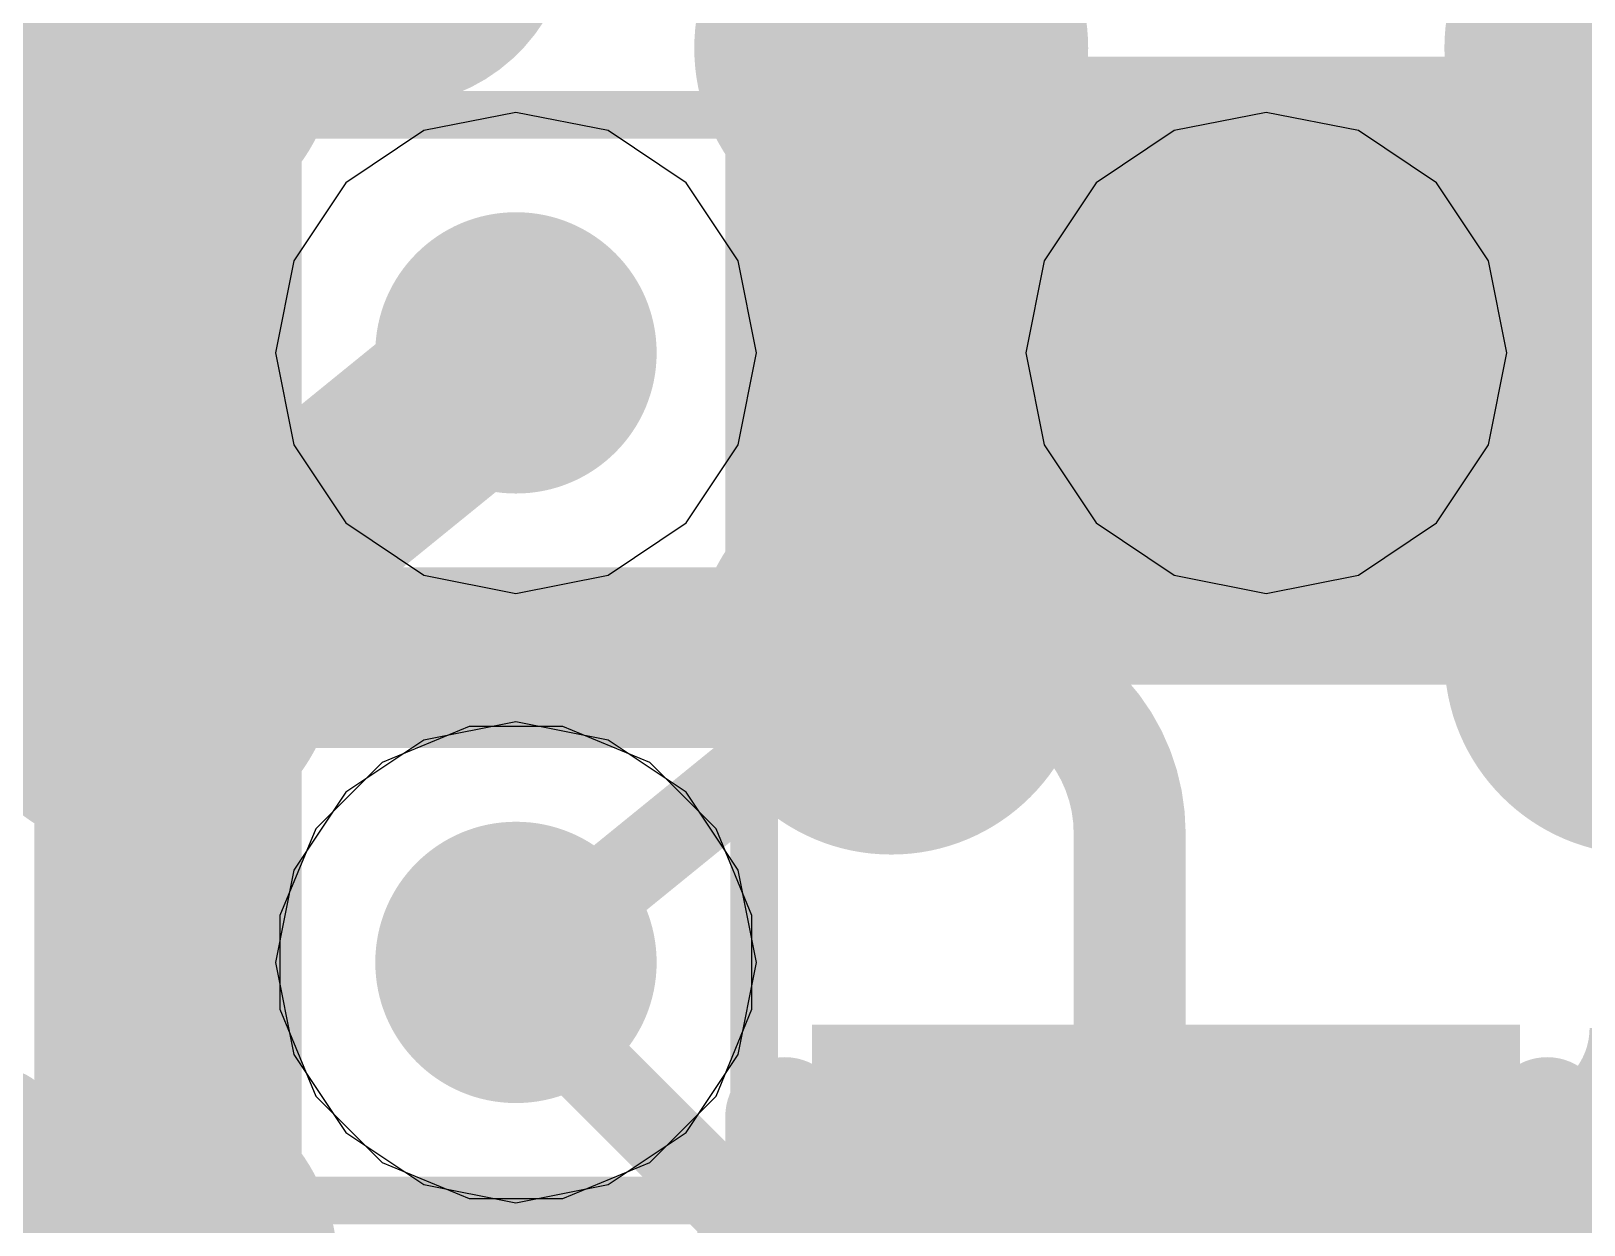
# Model space of a CAD drawing. Header units: inches. Extents: x -6 to 284, y -12 to 154.
# Drawn here: x 75.685 to 77.34, y 13.003 to 14.276 of the extents above; entities that cross this region are included whole.
import ezdxf

# ---------------------------------------------------------------- set-up
doc = ezdxf.new("R2010")
doc.units = ezdxf.units.IN
for name, color, linetype in [('Board Outline', 216, 'Continuous'), ('Bottom Layer', 5, 'Continuous'), ('Bottom Overlay', 54, 'Continuous'), ('Bottom Paste', 16, 'Continuous'), ('Bottom Solder', 6, 'Continuous'), ('Drill Drawing', 1, 'Continuous'), ('GND-1', 16, 'Continuous'), ('GND-2', 90, 'Continuous'), ('GND-3', 216, 'Continuous'), ('GND-4', 54, 'Continuous'), ('PWR-1', 156, 'Continuous'), ('PWR-2', 130, 'Continuous'), ('Signal L1', 76, 'Continuous'), ('Signal L2', 6, 'Continuous'), ('Top Layer', 1, 'Continuous'), ('Top Paste', 8, 'Continuous'), ('Top Solder', 216, 'Continuous'), ('Via Holes', 16, 'Continuous')]:
    doc.layers.add(name, color=color, linetype=linetype)

# ---------------------------------------------------------------- blocks, each defined once
blk = doc.blocks.new('200_WFBGA__10_15__127')
at = {"layer": 'Top Layer'}
h = blk.add_hatch(color=1, dxfattribs=at)
edge = h.paths.add_edge_path()
edge.add_arc((2, 5.525), 0.16, 0, 360)
h = blk.add_hatch(color=1, dxfattribs=at)
edge = h.paths.add_edge_path()
edge.add_arc((2.8001, 5.525), 0.16, 0, 360)
h = blk.add_hatch(color=1, dxfattribs=at)
edge = h.paths.add_edge_path()
edge.add_arc((3.5999, 5.525), 0.16, 0, 360)
h = blk.add_hatch(color=1, dxfattribs=at)
edge = h.paths.add_edge_path()
edge.add_arc((2, 4.875), 0.16, 0, 360)
h = blk.add_hatch(color=1, dxfattribs=at)
edge = h.paths.add_edge_path()
edge.add_arc((2.8001, 4.875), 0.16, 0, 360)
h = blk.add_hatch(color=1, dxfattribs=at)
edge = h.paths.add_edge_path()
edge.add_arc((3.5999, 4.875), 0.16, 0, 360)
h = blk.add_hatch(color=1, dxfattribs=at)
edge = h.paths.add_edge_path()
edge.add_arc((2, 4.225), 0.16, 0, 360)
h = blk.add_hatch(color=1, dxfattribs=at)
edge = h.paths.add_edge_path()
edge.add_arc((2.8001, 4.225), 0.16, 0, 360)
h = blk.add_hatch(color=1, dxfattribs=at)
edge = h.paths.add_edge_path()
edge.add_arc((3.5999, 4.225), 0.16, 0, 360)
at = {"layer": 'Top Paste'}
h = blk.add_hatch(color=8, dxfattribs=at)
edge = h.paths.add_edge_path()
edge.add_arc((2, 5.525), 0.16, 0, 360)
h = blk.add_hatch(color=8, dxfattribs=at)
edge = h.paths.add_edge_path()
edge.add_arc((2.8001, 5.525), 0.16, 0, 360)
h = blk.add_hatch(color=8, dxfattribs=at)
edge = h.paths.add_edge_path()
edge.add_arc((3.5999, 5.525), 0.16, 0, 360)
h = blk.add_hatch(color=8, dxfattribs=at)
edge = h.paths.add_edge_path()
edge.add_arc((2, 4.875), 0.16, 0, 360)
h = blk.add_hatch(color=8, dxfattribs=at)
edge = h.paths.add_edge_path()
edge.add_arc((2.8001, 4.875), 0.16, 0, 360)
h = blk.add_hatch(color=8, dxfattribs=at)
edge = h.paths.add_edge_path()
edge.add_arc((3.5999, 4.875), 0.16, 0, 360)
h = blk.add_hatch(color=8, dxfattribs=at)
edge = h.paths.add_edge_path()
edge.add_arc((2, 4.225), 0.16, 0, 360)
h = blk.add_hatch(color=8, dxfattribs=at)
edge = h.paths.add_edge_path()
edge.add_arc((2.8001, 4.225), 0.16, 0, 360)
h = blk.add_hatch(color=8, dxfattribs=at)
edge = h.paths.add_edge_path()
edge.add_arc((3.5999, 4.225), 0.16, 0, 360)
at = {"layer": 'Top Solder'}
h = blk.add_hatch(color=216, dxfattribs=at)
edge = h.paths.add_edge_path()
edge.add_arc((2, 5.525), 0.21, 0, 360)
h = blk.add_hatch(color=216, dxfattribs=at)
edge = h.paths.add_edge_path()
edge.add_arc((2.8001, 5.525), 0.21, 0, 360)
h = blk.add_hatch(color=216, dxfattribs=at)
edge = h.paths.add_edge_path()
edge.add_arc((3.5999, 5.525), 0.21, 0, 360)
h = blk.add_hatch(color=216, dxfattribs=at)
edge = h.paths.add_edge_path()
edge.add_arc((2, 4.875), 0.21, 0, 360)
h = blk.add_hatch(color=216, dxfattribs=at)
edge = h.paths.add_edge_path()
edge.add_arc((2.8001, 4.875), 0.21, 0, 360)
h = blk.add_hatch(color=216, dxfattribs=at)
edge = h.paths.add_edge_path()
edge.add_arc((3.5999, 4.875), 0.21, 0, 360)
h = blk.add_hatch(color=216, dxfattribs=at)
edge = h.paths.add_edge_path()
edge.add_arc((2, 4.225), 0.21, 0, 360)
h = blk.add_hatch(color=216, dxfattribs=at)
edge = h.paths.add_edge_path()
edge.add_arc((2.8001, 4.225), 0.21, 0, 360)
h = blk.add_hatch(color=216, dxfattribs=at)
edge = h.paths.add_edge_path()
edge.add_arc((3.5999, 4.225), 0.21, 0, 360)
blk = doc.blocks.new('C___0402_B_275')
at = {"layer": 'Bottom Overlay'}
for points in [[(-0.7874, 0.4064, 0.127, 0.127, 0), (-0.7874, -0.4064, 0.127, 0.127, 0)], [(-0.2794, 0.4064, 0.127, 0.127, 0), (-0.7874, 0.4064, 0.127, 0.127, 0)]]:
    blk.add_lwpolyline(points, format="xyseb", dxfattribs=at)
blk.add_lwpolyline([(-0.8191, 0.4064, 0.0635, 0.0635, 1), (-0.7556, 0.4064, 0.0635, 0.0635, 1)], format="xyseb", close=True, dxfattribs=at)
blk.add_lwpolyline([(-0.8191, 0.4064, 0.0635, 0.0635, 1), (-0.7556, 0.4064, 0.0635, 0.0635, 1)], format="xyseb", close=True, dxfattribs=at)
blk = doc.blocks.new('C___0402_B_276')
at = {"layer": 'Bottom Layer'}
for points in [[(-0.2413, 0.3175), (-0.2413, -0.3175), (-0.6985, -0.3175), (-0.6985, 0.3175)], [(0.6985, 0.3175), (0.6985, -0.3175), (0.2413, -0.3175), (0.2413, 0.3175)]]:
    blk.add_hatch(color=5, dxfattribs=at).paths.add_polyline_path(points)
at = {"layer": 'Bottom Paste'}
for points in [[(-0.2413, 0.3175), (-0.2413, -0.3175), (-0.6985, -0.3175), (-0.6985, 0.3175)], [(0.6985, 0.3175), (0.6985, -0.3175), (0.2413, -0.3175), (0.2413, 0.3175)]]:
    blk.add_hatch(color=16, dxfattribs=at).paths.add_polyline_path(points)
at = {"layer": 'Bottom Solder'}
for points in [[(-0.1813, 0.3775), (-0.1813, -0.3775), (-0.7585, -0.3775), (-0.7585, 0.3775)], [(0.7585, 0.3775), (0.7585, -0.3775), (0.1813, -0.3775), (0.1813, 0.3775)]]:
    blk.add_hatch(color=6, dxfattribs=at).paths.add_polyline_path(points)
at = {"layer": 'Bottom Overlay'}
for points in [[(-0.7874, -0.4064, 0.127, 0.127, 0), (-0.7874, 0.4064, 0.127, 0.127, 0)], [(-0.2794, 0.4064, 0.127, 0.127, 0), (-0.7874, 0.4064, 0.127, 0.127, 0)], [(0.7874, 0.4064, 0.127, 0.127, 0), (0.2794, 0.4064, 0.127, 0.127, 0)], [(0.7874, -0.4064, 0.127, 0.127, 0), (0.7874, 0.4064, 0.127, 0.127, 0)], [(-0.2794, -0.4064, 0.127, 0.127, 0), (-0.7874, -0.4064, 0.127, 0.127, 0)], [(0.7874, -0.4064, 0.127, 0.127, 0), (0.2794, -0.4064, 0.127, 0.127, 0)]]:
    blk.add_lwpolyline(points, format="xyseb", dxfattribs=at)
for points in [[(-0.8191, 0.4064, 0.0635, 0.0635, 1), (-0.7556, 0.4064, 0.0635, 0.0635, 1)], [(-0.8191, 0.4064, 0.0635, 0.0635, 1), (-0.7556, 0.4064, 0.0635, 0.0635, 1)], [(-0.3111, 0.4064, 0.0635, 0.0635, 1), (-0.2477, 0.4064, 0.0635, 0.0635, 1)], [(0.2477, 0.4064, 0.0635, 0.0635, 1), (0.3111, 0.4064, 0.0635, 0.0635, 1)], [(0.7556, 0.4064, 0.0635, 0.0635, 1), (0.8191, 0.4064, 0.0635, 0.0635, 1)], [(0.7556, 0.4064, 0.0635, 0.0635, 1), (0.8191, 0.4064, 0.0635, 0.0635, 1)], [(-0.8191, -0.4064, 0.0635, 0.0635, 1), (-0.7556, -0.4064, 0.0635, 0.0635, 1)], [(-0.8191, -0.4064, 0.0635, 0.0635, 1), (-0.7556, -0.4064, 0.0635, 0.0635, 1)], [(-0.3111, -0.4064, 0.0635, 0.0635, 1), (-0.2477, -0.4064, 0.0635, 0.0635, 1)], [(0.2477, -0.4064, 0.0635, 0.0635, 1), (0.3111, -0.4064, 0.0635, 0.0635, 1)], [(0.7556, -0.4064, 0.0635, 0.0635, 1), (0.8191, -0.4064, 0.0635, 0.0635, 1)], [(0.7556, -0.4064, 0.0635, 0.0635, 1), (0.8191, -0.4064, 0.0635, 0.0635, 1)]]:
    blk.add_lwpolyline(points, format="xyseb", close=True, dxfattribs=at)
blk = doc.blocks.new('C___0402_B_280')
at = {"layer": 'Bottom Overlay'}
for points in [[(-0.7874, 0.4064, 0.127, 0.127, 0), (-0.7874, -0.4064, 0.127, 0.127, 0)], [(-0.2794, -0.4064, 0.127, 0.127, 0), (-0.7874, -0.4064, 0.127, 0.127, 0)]]:
    blk.add_lwpolyline(points, format="xyseb", dxfattribs=at)
blk.add_lwpolyline([(-0.8191, -0.4064, 0.0635, 0.0635, 1), (-0.7556, -0.4064, 0.0635, 0.0635, 1)], format="xyseb", close=True, dxfattribs=at)
blk.add_lwpolyline([(-0.8191, -0.4064, 0.0635, 0.0635, 1), (-0.7556, -0.4064, 0.0635, 0.0635, 1)], format="xyseb", close=True, dxfattribs=at)

msp = doc.modelspace()

# ---------------------------------------------------------------- hatches: boundary and pattern name
at = {"layer": 'Bottom Layer'}
h = msp.add_hatch(color=5, dxfattribs=at)
edge = h.paths.add_edge_path()
edge.add_arc((76.2018, 13.9332), 0.15, 0, 360)
h = msp.add_hatch(color=5, dxfattribs=at)
edge = h.paths.add_edge_path()
edge.add_arc((77.0018, 13.9332), 0.15, 0, 360)
h = msp.add_hatch(color=5, dxfattribs=at)
edge = h.paths.add_edge_path()
edge.add_arc((76.2018, 13.2832), 0.15, 0, 360)
at = {"layer": 'GND-1'}
h = msp.add_hatch(color=16, dxfattribs=at)
edge = h.paths.add_edge_path()
edge.add_arc((76.2018, 13.9332), 0.15, 0, 360)
h = msp.add_hatch(color=16, dxfattribs=at)
edge = h.paths.add_edge_path()
edge.add_arc((77.0018, 13.9332), 0.15, 0, 360)
h = msp.add_hatch(color=16, dxfattribs=at)
edge = h.paths.add_edge_path()
edge.add_arc((76.2018, 13.2832), 0.15, 0, 360)
at = {"layer": 'GND-2'}
h = msp.add_hatch(color=90, dxfattribs=at)
edge = h.paths.add_edge_path()
edge.add_arc((76.2018, 13.9332), 0.15, 0, 360)
h = msp.add_hatch(color=90, dxfattribs=at)
edge = h.paths.add_edge_path()
edge.add_arc((77.0018, 13.9332), 0.15, 0, 360)
h = msp.add_hatch(color=90, dxfattribs=at)
edge = h.paths.add_edge_path()
edge.add_arc((76.2018, 13.2832), 0.15, 0, 360)
at = {"layer": 'GND-3'}
h = msp.add_hatch(color=216, dxfattribs=at)
edge = h.paths.add_edge_path()
edge.add_arc((76.2018, 13.9332), 0.15, 0, 360)
h = msp.add_hatch(color=216, dxfattribs=at)
edge = h.paths.add_edge_path()
edge.add_arc((77.0018, 13.9332), 0.15, 0, 360)
h = msp.add_hatch(color=216, dxfattribs=at)
edge = h.paths.add_edge_path()
edge.add_arc((76.2018, 13.2832), 0.15, 0, 360)
at = {"layer": 'GND-4'}
h = msp.add_hatch(color=54, dxfattribs=at)
edge = h.paths.add_edge_path()
edge.add_arc((76.2018, 13.9332), 0.15, 0, 360)
h = msp.add_hatch(color=54, dxfattribs=at)
edge = h.paths.add_edge_path()
edge.add_arc((77.0018, 13.9332), 0.15, 0, 360)
h = msp.add_hatch(color=54, dxfattribs=at)
edge = h.paths.add_edge_path()
edge.add_arc((76.2018, 13.2832), 0.15, 0, 360)
at = {"layer": 'PWR-1'}
h = msp.add_hatch(color=156, dxfattribs=at)
edge = h.paths.add_edge_path()
edge.add_arc((76.2018, 13.9332), 0.15, 0, 360)
h = msp.add_hatch(color=156, dxfattribs=at)
edge = h.paths.add_edge_path()
edge.add_arc((77.0018, 13.9332), 0.15, 0, 360)
h = msp.add_hatch(color=156, dxfattribs=at)
edge = h.paths.add_edge_path()
edge.add_arc((76.2018, 13.2832), 0.15, 0, 360)
at = {"layer": 'PWR-2'}
h = msp.add_hatch(color=130, dxfattribs=at)
edge = h.paths.add_edge_path()
edge.add_arc((76.2018, 13.9332), 0.15, 0, 360)
h = msp.add_hatch(color=130, dxfattribs=at)
edge = h.paths.add_edge_path()
edge.add_arc((77.0018, 13.9332), 0.15, 0, 360)
h = msp.add_hatch(color=130, dxfattribs=at)
edge = h.paths.add_edge_path()
edge.add_arc((76.2018, 13.2832), 0.15, 0, 360)
at = {"layer": 'Signal L1'}
h = msp.add_hatch(color=76, dxfattribs=at)
edge = h.paths.add_edge_path()
edge.add_arc((76.2018, 13.9332), 0.15, 0, 360)
h = msp.add_hatch(color=76, dxfattribs=at)
edge = h.paths.add_edge_path()
edge.add_arc((77.0018, 13.9332), 0.15, 0, 360)
h = msp.add_hatch(color=76, dxfattribs=at)
edge = h.paths.add_edge_path()
edge.add_arc((76.2018, 13.2832), 0.15, 0, 360)
at = {"layer": 'Signal L2'}
h = msp.add_hatch(color=6, dxfattribs=at)
edge = h.paths.add_edge_path()
edge.add_arc((76.2018, 13.9332), 0.15, 0, 360)
h = msp.add_hatch(color=6, dxfattribs=at)
edge = h.paths.add_edge_path()
edge.add_arc((77.0018, 13.9332), 0.15, 0, 360)
h = msp.add_hatch(color=6, dxfattribs=at)
edge = h.paths.add_edge_path()
edge.add_arc((76.2018, 13.2832), 0.15, 0, 360)
at = {"layer": 'Top Layer'}
h = msp.add_hatch(color=1, dxfattribs=at)
edge = h.paths.add_edge_path()
edge.add_arc((76.2018, 13.9332), 0.15, 0, 360)
h = msp.add_hatch(color=1, dxfattribs=at)
edge = h.paths.add_edge_path()
edge.add_arc((77.0018, 13.9332), 0.15, 0, 360)
h = msp.add_hatch(color=1, dxfattribs=at)
edge = h.paths.add_edge_path()
edge.add_arc((76.2018, 13.2832), 0.15, 0, 360)
at = {"layer": 'Via Holes'}
h = msp.add_hatch(color=7, dxfattribs=at)
edge = h.paths.add_edge_path()
edge.add_arc((76.2018, 13.9332), 0.075, 0, 360)
h = msp.add_hatch(color=7, dxfattribs=at)
edge = h.paths.add_edge_path()
edge.add_arc((77.0018, 13.9332), 0.075, 0, 360)
h = msp.add_hatch(color=7, dxfattribs=at)
edge = h.paths.add_edge_path()
edge.add_arc((76.2018, 13.2832), 0.075, 0, 360)

# ---------------------------------------------------------------- linework, layer by layer
at = {"layer": 'Board Outline'}
msp.add_lwpolyline([(75.5509, 20.3599, 0.1778, 0.1778, -0.414214), (82.7203, 13.1885, 0.1778, 0.1778, 0)], format="xyseb", dxfattribs=at)
at = {"layer": 'Drill Drawing'}
for points in [[(75.9478, 14.1872, 0.0508, 0.0508, 0), (76.4558, 14.1872, 0.0508, 0.0508, 0)], [(75.9478, 13.6792, 0.0508, 0.0508, 0), (75.9478, 14.1872, 0.0508, 0.0508, 0)], [(76.4558, 13.6792, 0.0508, 0.0508, 0), (76.4558, 14.1872, 0.0508, 0.0508, 0)], [(76.7478, 14.1872, 0.0508, 0.0508, 0), (77.2558, 14.1872, 0.0508, 0.0508, 0)], [(76.7478, 13.6792, 0.0508, 0.0508, 0), (76.7478, 14.1872, 0.0508, 0.0508, 0)], [(77.2558, 13.6792, 0.0508, 0.0508, 0), (77.2558, 14.1872, 0.0508, 0.0508, 0)], [(75.9478, 13.6792, 0.0508, 0.0508, 0), (76.4558, 13.6792, 0.0508, 0.0508, 0)], [(76.7478, 13.6792, 0.0508, 0.0508, 0), (77.2558, 13.6792, 0.0508, 0.0508, 0)], [(75.9478, 13.5372, 0.0508, 0.0508, 0), (76.4558, 13.5372, 0.0508, 0.0508, 0)], [(75.9478, 13.0292, 0.0508, 0.0508, 0), (75.9478, 13.5372, 0.0508, 0.0508, 0)], [(76.4558, 13.0292, 0.0508, 0.0508, 0), (76.4558, 13.5372, 0.0508, 0.0508, 0)], [(75.9478, 13.0292, 0.0508, 0.0508, 0), (76.4558, 13.0292, 0.0508, 0.0508, 0)]]:
    msp.add_lwpolyline(points, format="xyseb", dxfattribs=at)
for points in [[(75.9351, 14.1872, 0.0254, 0.0254, 1), (75.9605, 14.1872, 0.0254, 0.0254, 1)], [(75.9351, 14.1872, 0.0254, 0.0254, 1), (75.9605, 14.1872, 0.0254, 0.0254, 1)], [(76.4431, 14.1872, 0.0254, 0.0254, 1), (76.4685, 14.1872, 0.0254, 0.0254, 1)], [(76.4431, 14.1872, 0.0254, 0.0254, 1), (76.4685, 14.1872, 0.0254, 0.0254, 1)], [(76.7351, 14.1872, 0.0254, 0.0254, 1), (76.7605, 14.1872, 0.0254, 0.0254, 1)], [(76.7351, 14.1872, 0.0254, 0.0254, 1), (76.7605, 14.1872, 0.0254, 0.0254, 1)], [(77.2431, 14.1872, 0.0254, 0.0254, 1), (77.2685, 14.1872, 0.0254, 0.0254, 1)], [(77.2431, 14.1872, 0.0254, 0.0254, 1), (77.2685, 14.1872, 0.0254, 0.0254, 1)], [(75.9351, 13.6792, 0.0254, 0.0254, 1), (75.9605, 13.6792, 0.0254, 0.0254, 1)], [(75.9351, 13.6792, 0.0254, 0.0254, 1), (75.9605, 13.6792, 0.0254, 0.0254, 1)], [(76.4431, 13.6792, 0.0254, 0.0254, 1), (76.4685, 13.6792, 0.0254, 0.0254, 1)], [(76.4431, 13.6792, 0.0254, 0.0254, 1), (76.4685, 13.6792, 0.0254, 0.0254, 1)], [(76.7351, 13.6792, 0.0254, 0.0254, 1), (76.7605, 13.6792, 0.0254, 0.0254, 1)], [(76.7351, 13.6792, 0.0254, 0.0254, 1), (76.7605, 13.6792, 0.0254, 0.0254, 1)], [(77.2431, 13.6792, 0.0254, 0.0254, 1), (77.2685, 13.6792, 0.0254, 0.0254, 1)], [(77.2431, 13.6792, 0.0254, 0.0254, 1), (77.2685, 13.6792, 0.0254, 0.0254, 1)], [(75.9351, 13.5372, 0.0254, 0.0254, 1), (75.9605, 13.5372, 0.0254, 0.0254, 1)], [(75.9351, 13.5372, 0.0254, 0.0254, 1), (75.9605, 13.5372, 0.0254, 0.0254, 1)], [(76.4431, 13.5372, 0.0254, 0.0254, 1), (76.4685, 13.5372, 0.0254, 0.0254, 1)], [(76.4431, 13.5372, 0.0254, 0.0254, 1), (76.4685, 13.5372, 0.0254, 0.0254, 1)], [(75.9351, 13.0292, 0.0254, 0.0254, 1), (75.9605, 13.0292, 0.0254, 0.0254, 1)], [(75.9351, 13.0292, 0.0254, 0.0254, 1), (75.9605, 13.0292, 0.0254, 0.0254, 1)], [(76.4431, 13.0292, 0.0254, 0.0254, 1), (76.4685, 13.0292, 0.0254, 0.0254, 1)], [(76.4431, 13.0292, 0.0254, 0.0254, 1), (76.4685, 13.0292, 0.0254, 0.0254, 1)]]:
    msp.add_lwpolyline(points, format="xyseb", close=True, dxfattribs=at)
at = {"layer": 'GND-1'}
for p, q in [((76.1518, 13.5348), (76.0593, 13.4965)), ((76.2519, 13.5348), (76.1518, 13.5348)), ((76.3444, 13.4965), (76.2519, 13.5348)), ((76.0593, 13.4965), (75.9885, 13.4257)), ((76.4151, 13.4257), (76.3444, 13.4965)), ((75.9885, 13.4257), (75.9502, 13.3332)), ((76.4534, 13.3332), (76.4151, 13.4257)), ((75.9502, 13.3332), (75.9502, 13.2332)), ((76.4534, 13.2332), (76.4534, 13.3332)), ((75.9502, 13.2332), (75.9885, 13.1407)), ((76.4151, 13.1407), (76.4534, 13.2332)), ((75.9885, 13.1407), (76.0593, 13.0699)), ((76.3444, 13.0699), (76.4151, 13.1407)), ((76.0593, 13.0699), (76.1518, 13.0316)), ((76.2519, 13.0316), (76.3444, 13.0699)), ((76.1518, 13.0316), (76.2519, 13.0316))]:
    msp.add_line(p, q, dxfattribs=at)
at = {"layer": 'GND-2'}
for p, q in [((76.1518, 13.5348), (76.0593, 13.4965)), ((76.2519, 13.5348), (76.1518, 13.5348)), ((76.3444, 13.4965), (76.2519, 13.5348)), ((76.0593, 13.4965), (75.9885, 13.4257)), ((76.4151, 13.4257), (76.3444, 13.4965)), ((75.9885, 13.4257), (75.9502, 13.3332)), ((76.4534, 13.3332), (76.4151, 13.4257)), ((75.9502, 13.3332), (75.9502, 13.2332)), ((76.4534, 13.2332), (76.4534, 13.3332)), ((75.9502, 13.2332), (75.9885, 13.1407)), ((76.4151, 13.1407), (76.4534, 13.2332)), ((75.9885, 13.1407), (76.0593, 13.0699)), ((76.3444, 13.0699), (76.4151, 13.1407)), ((76.0593, 13.0699), (76.1518, 13.0316)), ((76.2519, 13.0316), (76.3444, 13.0699)), ((76.1518, 13.0316), (76.2519, 13.0316))]:
    msp.add_line(p, q, dxfattribs=at)
at = {"layer": 'GND-3'}
for p, q in [((76.1518, 13.5348), (76.0593, 13.4965)), ((76.2519, 13.5348), (76.1518, 13.5348)), ((76.3444, 13.4965), (76.2519, 13.5348)), ((76.0593, 13.4965), (75.9885, 13.4257)), ((76.4151, 13.4257), (76.3444, 13.4965)), ((75.9885, 13.4257), (75.9502, 13.3332)), ((76.4534, 13.3332), (76.4151, 13.4257)), ((75.9502, 13.3332), (75.9502, 13.2332)), ((76.4534, 13.2332), (76.4534, 13.3332)), ((75.9502, 13.2332), (75.9885, 13.1407)), ((76.4151, 13.1407), (76.4534, 13.2332)), ((75.9885, 13.1407), (76.0593, 13.0699)), ((76.3444, 13.0699), (76.4151, 13.1407)), ((76.0593, 13.0699), (76.1518, 13.0316)), ((76.2519, 13.0316), (76.3444, 13.0699)), ((76.1518, 13.0316), (76.2519, 13.0316))]:
    msp.add_line(p, q, dxfattribs=at)
at = {"layer": 'GND-4'}
for p, q in [((76.1518, 13.5348), (76.0593, 13.4965)), ((76.2519, 13.5348), (76.1518, 13.5348)), ((76.3444, 13.4965), (76.2519, 13.5348)), ((76.0593, 13.4965), (75.9885, 13.4257)), ((76.4151, 13.4257), (76.3444, 13.4965)), ((75.9885, 13.4257), (75.9502, 13.3332)), ((76.4534, 13.3332), (76.4151, 13.4257)), ((75.9502, 13.3332), (75.9502, 13.2332)), ((76.4534, 13.2332), (76.4534, 13.3332)), ((75.9502, 13.2332), (75.9885, 13.1407)), ((76.4151, 13.1407), (76.4534, 13.2332)), ((75.9885, 13.1407), (76.0593, 13.0699)), ((76.3444, 13.0699), (76.4151, 13.1407)), ((76.0593, 13.0699), (76.1518, 13.0316)), ((76.2519, 13.0316), (76.3444, 13.0699)), ((76.1518, 13.0316), (76.2519, 13.0316))]:
    msp.add_line(p, q, dxfattribs=at)
at = {"layer": 'PWR-1'}
for p, q in [((76.2018, 14.1897), (76.1037, 14.1702)), ((76.3, 14.1702), (76.2018, 14.1897)), ((77.0018, 14.1897), (76.9037, 14.1702)), ((77.1, 14.1702), (77.0018, 14.1897)), ((76.1037, 14.1702), (76.0204, 14.1146)), ((76.3832, 14.1146), (76.3, 14.1702)), ((76.9037, 14.1702), (76.8204, 14.1146)), ((77.1832, 14.1146), (77.1, 14.1702)), ((76.0204, 14.1146), (75.9648, 14.0314)), ((76.4388, 14.0314), (76.3832, 14.1146)), ((76.8204, 14.1146), (76.7648, 14.0314)), ((77.2388, 14.0314), (77.1832, 14.1146)), ((75.9648, 14.0314), (75.9453, 13.9332)), ((76.4584, 13.9332), (76.4388, 14.0314)), ((76.7648, 14.0314), (76.7453, 13.9332)), ((77.2584, 13.9332), (77.2388, 14.0314)), ((75.9453, 13.9332), (75.9648, 13.835)), ((76.4388, 13.835), (76.4584, 13.9332)), ((76.7453, 13.9332), (76.7648, 13.835)), ((77.2388, 13.835), (77.2584, 13.9332)), ((75.9648, 13.835), (76.0204, 13.7518)), ((76.3832, 13.7518), (76.4388, 13.835)), ((76.7648, 13.835), (76.8204, 13.7518)), ((77.1832, 13.7518), (77.2388, 13.835)), ((76.0204, 13.7518), (76.1037, 13.6962)), ((76.3, 13.6962), (76.3832, 13.7518)), ((76.8204, 13.7518), (76.9037, 13.6962)), ((77.1, 13.6962), (77.1832, 13.7518)), ((76.1037, 13.6962), (76.2018, 13.6767)), ((76.2018, 13.6767), (76.3, 13.6962)), ((76.9037, 13.6962), (77.0018, 13.6767)), ((77.0018, 13.6767), (77.1, 13.6962)), ((76.2018, 13.5397), (76.1037, 13.5202)), ((76.3, 13.5202), (76.2018, 13.5397)), ((76.1037, 13.5202), (76.0204, 13.4646)), ((76.3832, 13.4646), (76.3, 13.5202)), ((76.0204, 13.4646), (75.9648, 13.3814)), ((76.4388, 13.3814), (76.3832, 13.4646)), ((75.9648, 13.3814), (75.9453, 13.2832)), ((76.4584, 13.2832), (76.4388, 13.3814)), ((75.9453, 13.2832), (75.9648, 13.185)), ((76.4388, 13.185), (76.4584, 13.2832)), ((75.9648, 13.185), (76.0204, 13.1018)), ((76.3832, 13.1018), (76.4388, 13.185)), ((76.0204, 13.1018), (76.1037, 13.0462)), ((76.3, 13.0462), (76.3832, 13.1018)), ((76.1037, 13.0462), (76.2018, 13.0267)), ((76.2018, 13.0267), (76.3, 13.0462))]:
    msp.add_line(p, q, dxfattribs=at)
at = {"layer": 'PWR-2'}
for p, q in [((76.2018, 14.1897), (76.1037, 14.1702)), ((76.3, 14.1702), (76.2018, 14.1897)), ((77.0018, 14.1897), (76.9037, 14.1702)), ((77.1, 14.1702), (77.0018, 14.1897)), ((76.1037, 14.1702), (76.0204, 14.1146)), ((76.3832, 14.1146), (76.3, 14.1702)), ((76.9037, 14.1702), (76.8204, 14.1146)), ((77.1832, 14.1146), (77.1, 14.1702)), ((76.0204, 14.1146), (75.9648, 14.0314)), ((76.4388, 14.0314), (76.3832, 14.1146)), ((76.8204, 14.1146), (76.7648, 14.0314)), ((77.2388, 14.0314), (77.1832, 14.1146)), ((75.9648, 14.0314), (75.9453, 13.9332)), ((76.4584, 13.9332), (76.4388, 14.0314)), ((76.7648, 14.0314), (76.7453, 13.9332)), ((77.2584, 13.9332), (77.2388, 14.0314)), ((75.9453, 13.9332), (75.9648, 13.835)), ((76.4388, 13.835), (76.4584, 13.9332)), ((76.7453, 13.9332), (76.7648, 13.835)), ((77.2388, 13.835), (77.2584, 13.9332)), ((75.9648, 13.835), (76.0204, 13.7518)), ((76.3832, 13.7518), (76.4388, 13.835)), ((76.7648, 13.835), (76.8204, 13.7518)), ((77.1832, 13.7518), (77.2388, 13.835)), ((76.0204, 13.7518), (76.1037, 13.6962)), ((76.3, 13.6962), (76.3832, 13.7518)), ((76.8204, 13.7518), (76.9037, 13.6962)), ((77.1, 13.6962), (77.1832, 13.7518)), ((76.1037, 13.6962), (76.2018, 13.6767)), ((76.2018, 13.6767), (76.3, 13.6962)), ((76.9037, 13.6962), (77.0018, 13.6767)), ((77.0018, 13.6767), (77.1, 13.6962)), ((76.2018, 13.5397), (76.1037, 13.5202)), ((76.3, 13.5202), (76.2018, 13.5397)), ((76.1037, 13.5202), (76.0204, 13.4646)), ((76.3832, 13.4646), (76.3, 13.5202)), ((76.0204, 13.4646), (75.9648, 13.3814)), ((76.4388, 13.3814), (76.3832, 13.4646)), ((75.9648, 13.3814), (75.9453, 13.2832)), ((76.4584, 13.2832), (76.4388, 13.3814)), ((75.9453, 13.2832), (75.9648, 13.185)), ((76.4388, 13.185), (76.4584, 13.2832)), ((75.9648, 13.185), (76.0204, 13.1018)), ((76.3832, 13.1018), (76.4388, 13.185)), ((76.0204, 13.1018), (76.1037, 13.0462)), ((76.3, 13.0462), (76.3832, 13.1018)), ((76.1037, 13.0462), (76.2018, 13.0267)), ((76.2018, 13.0267), (76.3, 13.0462))]:
    msp.add_line(p, q, dxfattribs=at)
at = {"layer": 'Signal L1'}
msp.add_lwpolyline([(75.8153, 12.464, 0.254, 0.254, 0), (75.8153, 14.92, 0.254, 0.254, 0)], format="xyseb", dxfattribs=at)
at = {"layer": 'Signal L2'}
for points in [[(76.2018, 14.3903, 0.1194, 0.1194, -0.414214), (76.0673, 14.2558, 0.1194, 0.1194, 0)], [(74.1274, 14.2558, 0.1194, 0.1194, 0), (76.0673, 14.2558, 0.1194, 0.1194, 0)], [(69.3383, 13.606, 0.1194, 0.1194, 0), (76.6713, 13.606, 0.1194, 0.1194, 0)], [(76.6713, 13.606, 0.1194, 0.1194, -0.414214), (76.8561, 13.4213, 0.1194, 0.1194, 0)], [(76.8561, 13.214, 0.1194, 0.1194, 0), (76.8561, 13.4213, 0.1194, 0.1194, 0)], [(76.2018, 13.2524, 0.0889, 0.0889, 0), (76.2018, 13.2832, 0.0889, 0.0889, 0)], [(76.2018, 13.2524, 0.0889, 0.0889, 0), (76.5114, 12.9428, 0.0889, 0.0889, 0)], [(76.9882, 13.0819, 0.1194, 0.1194, -0.414214), (76.8561, 13.214, 0.1194, 0.1194, 0)], [(77.4062, 13.2134, 0.1194, 0.1194, -0.414214), (77.2748, 13.0819, 0.1194, 0.1194, 0)], [(76.9882, 13.0819, 0.1194, 0.1194, 0), (77.2748, 13.0819, 0.1194, 0.1194, 0)]]:
    msp.add_lwpolyline(points, format="xyseb", dxfattribs=at)
for points in [[(76.0374, 14.2558, 0.0597, 0.0597, 1), (76.0971, 14.2558, 0.0597, 0.0597, 1)], [(76.0374, 14.2558, 0.0597, 0.0597, 1), (76.0971, 14.2558, 0.0597, 0.0597, 1)], [(76.6415, 13.606, 0.0597, 0.0597, 1), (76.7012, 13.606, 0.0597, 0.0597, 1)], [(76.6415, 13.606, 0.0597, 0.0597, 1), (76.7012, 13.606, 0.0597, 0.0597, 1)], [(76.8263, 13.4213, 0.0597, 0.0597, 1), (76.886, 13.4213, 0.0597, 0.0597, 1)], [(76.8263, 13.4213, 0.0597, 0.0597, 1), (76.886, 13.4213, 0.0597, 0.0597, 1)], [(76.1796, 13.2832, 0.0445, 0.0445, 1), (76.2241, 13.2832, 0.0445, 0.0445, 1)], [(76.1796, 13.2524, 0.0445, 0.0445, 1), (76.2241, 13.2524, 0.0445, 0.0445, 1)], [(76.1796, 13.2524, 0.0445, 0.0445, 1), (76.2241, 13.2524, 0.0445, 0.0445, 1)], [(76.8263, 13.214, 0.0597, 0.0597, 1), (76.886, 13.214, 0.0597, 0.0597, 1)], [(76.8263, 13.214, 0.0597, 0.0597, 1), (76.886, 13.214, 0.0597, 0.0597, 1)], [(76.9583, 13.0819, 0.0597, 0.0597, 1), (77.018, 13.0819, 0.0597, 0.0597, 1)], [(76.9583, 13.0819, 0.0597, 0.0597, 1), (77.018, 13.0819, 0.0597, 0.0597, 1)], [(77.2449, 13.0819, 0.0597, 0.0597, 1), (77.3046, 13.0819, 0.0597, 0.0597, 1)], [(77.2449, 13.0819, 0.0597, 0.0597, 1), (77.3046, 13.0819, 0.0597, 0.0597, 1)]]:
    msp.add_lwpolyline(points, format="xyseb", close=True, dxfattribs=at)
at = {"layer": 'Top Layer'}
for points in [[(75.8018, 14.2582, 0.1067, 0.1067, 0), (76.2018, 14.5832, 0.1067, 0.1067, 0)], [(76.6018, 14.2582, 0.1067, 0.1067, 0), (77.0018, 14.5832, 0.1067, 0.1067, 0)], [(77.4018, 13.6082, 0.254, 0.254, 0), (78.2018, 14.2582, 0.254, 0.254, 0)], [(75.8018, 13.6082, 0.2032, 0.2032, 0), (76.2018, 13.9332, 0.2032, 0.2032, 0)], [(77.0018, 13.9332, 0.2032, 0.2032, 0), (77.4018, 13.6082, 0.2032, 0.2032, 0)], [(76.2018, 13.2832, 0.0889, 0.0889, 0), (76.6018, 13.6082, 0.0889, 0.0889, 0)], [(75.4018, 13.2832, 0.1067, 0.1067, 0), (75.8018, 12.9582, 0.1067, 0.1067, 0)]]:
    msp.add_lwpolyline(points, format="xyseb", dxfattribs=at)
for points in [[(75.7752, 14.2582, 0.0533, 0.0533, 1), (75.8285, 14.2582, 0.0533, 0.0533, 1)], [(76.5752, 14.2582, 0.0533, 0.0533, 1), (76.6285, 14.2582, 0.0533, 0.0533, 1)], [(76.151, 13.9332, 0.1016, 0.1016, 1), (76.2526, 13.9332, 0.1016, 0.1016, 1)], [(76.951, 13.9332, 0.1016, 0.1016, 1), (77.0526, 13.9332, 0.1016, 0.1016, 1)], [(77.3383, 13.6082, 0.127, 0.127, 1), (77.4653, 13.6082, 0.127, 0.127, 1)], [(75.751, 13.6082, 0.1016, 0.1016, 1), (75.8526, 13.6082, 0.1016, 0.1016, 1)], [(77.351, 13.6082, 0.1016, 0.1016, 1), (77.4526, 13.6082, 0.1016, 0.1016, 1)], [(76.5796, 13.6082, 0.0445, 0.0445, 1), (76.6241, 13.6082, 0.0445, 0.0445, 1)], [(76.1796, 13.2832, 0.0445, 0.0445, 1), (76.2241, 13.2832, 0.0445, 0.0445, 1)], [(75.7752, 12.9582, 0.0533, 0.0533, 1), (75.8285, 12.9582, 0.0533, 0.0533, 1)]]:
    msp.add_lwpolyline(points, format="xyseb", close=True, dxfattribs=at)

# ---------------------------------------------------------------- block references
msp.add_blockref('200_WFBGA__10_15__127', (73.8018, 8.7332))
for name, p, rotation in [('C___0402_B_275', (74.8628, 14.0088), 180), ('C___0402_B_276', (76.8948, 13.3981), 270), ('C___0402_B_280', (74.8628, 12.7007), 180)]:
    msp.add_blockref(name, p, dxfattribs=dict(rotation=rotation))

doc.saveas('drawing.dxf')
